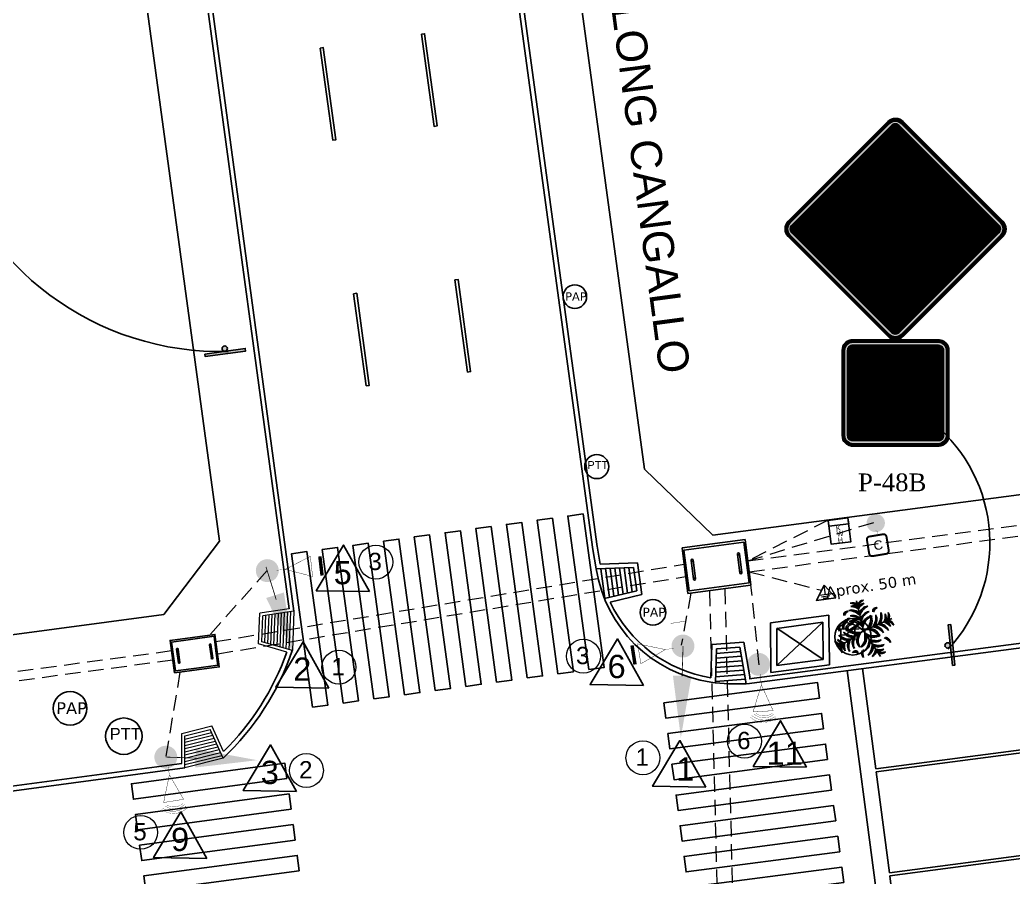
# Model space of a CAD drawing. Header units: millimetres. Extents: x -505 to 8538, y 111 to 6031.
# Drawn here: x 8481.02 to 8513.08, y 5641.26 to 5668.92 of the extents above; entities that cross this region are included whole.
import ezdxf
from ezdxf.enums import TextEntityAlignment as Align

# ---------------------------------------------------------------- set-up
doc = ezdxf.new("R2010")
doc.units = ezdxf.units.MM
doc.linetypes.add('DASHED', pattern=[0.75, 0.5, -0.25])
for name, color, linetype, lineweight in [('024 - Grupo Semaforico', 6, 'Continuous', 0), ('CANALIZACIÒN 1 VÌA', 6, 'Continuous', 9), ('ESTRUCTURAS', 8, 'Continuous', 9), ('Pozo a Tierra', 10, 'Continuous', 15), ('SEMÁFORO EN GENERAL', 5, 'Continuous', 5), ('SEÑALIZACION HORIZONTAL PROPUESTA', 4, 'Continuous', 5), ('TEXTO', 1, 'Continuous', 9)]:
    doc.layers.add(name, color=color, linetype=linetype, lineweight=lineweight)
for name, color, linetype in [('AREA VERDE', 3, 'Continuous'), ('Cajas de Paso', 252, 'Continuous'), ('CAJAS DE PASO CE-2', 5, 'Continuous'), ('Codigo', 7, 'Continuous'), ('ESTRUCTURA_LA VICTORIA', 8, 'Continuous'), ('Kiosko', 64, 'Continuous'), ('Mdp-n_Semaforico', 6, 'Continuous'), ('PERIMETRO', 2, 'Continuous'), ('POSTES', 7, 'Continuous'), ('SEMAFORIZACION PROPUESTA', 5, 'Continuous'), ('SEÑALIZACION VERTICAL', 7, 'Continuous'), ('SIMBOLO', 7, 'Continuous'), ('SUMINISTRO DE ENERGIA', 5, 'Continuous'), ('Suministro_Energía', 5, 'Continuous'), ('TEXTOS', 1, 'Continuous'), ('ÁREA VERDE', 3, 'Continuous')]:
    doc.layers.add(name, color=color, linetype=linetype)
doc.styles.add('ARIAL', font='arial.ttf')
doc.styles.add('MtXpl_Verdana', font='verdana.ttf')
doc.styles.add('ROMANT', font='GOTHIC.TTF', dxfattribs={"height": 0.7})
doc.styles.get("Standard").update_dxf_attribs({"font": 'arial.ttf'})
doc.styles.add('VIAS', font='arial.ttf')
pattern_1 = [(45, (8586.1981204, 5545.5314318), (-0.000773398042, 0.000773398042), [])]

# ---------------------------------------------------------------- blocks, each defined once
blk = doc.blocks.new('PAP')
at = {"layer": 'POSTES', "color": 5}
blk.add_circle((0, 0), 0.25, dxfattribs=at)
at = {"layer": 'POSTES', "color": 5, "insert": (-0.205, 0.091), "char_height": 0.175, "width": 0.73291, "attachment_point": 1}
blk.add_mtext('{\\fVerdana|b0|i0|c0|p34;PAP}', dxfattribs=at)
blk = doc.blocks.new('PTT')
at = {"layer": 'POSTES', "color": 3}
blk.add_circle((0, 0), 0.588, dxfattribs=at)
at = {"layer": 'TEXTOS', "color": 82, "true_color": 0x3bda07, "insert": (-0.457, 0.268), "char_height": 0.38188, "attachment_point": 1, "style": 'ROMANT'}
blk.add_mtext_dynamic_manual_height_columns('{\\fArial|b0|i0|c0|p34;\\C82;\\c514619;PTT}', width=1.00677, gutter_width=3.5, heights=[0], dxfattribs=at)
blk = doc.blocks.new('CE-2')
at = {"layer": 'CAJAS DE PASO CE-2', "color": 6}
for p, q in [((-0.345, 0.135), (-0.345, -0.135)), ((-0.316, -0.135), (-0.316, 0.135)), ((0.316, 0.135), (0.316, -0.135)), ((0.345, -0.135), (0.345, 0.135))]:
    blk.add_line(p, q, dxfattribs=at)
blk.add_lwpolyline([(0.45, 0.325), (-0.45, 0.325), (-0.45, -0.325), (0.45, -0.325)], close=True, dxfattribs=at)
for points in [[(-0.427, 0), (-0.427, 0.29), (0, 0.29)], [(0.427, 0), (0.427, 0.29), (0, 0.29)], [(0.427, 0), (0.427, -0.29), (0, -0.29), (0, -0.29)], [(-0.427, 0), (-0.427, -0.29), (0, -0.29)]]:
    blk.add_lwpolyline(points, dxfattribs=at)
for centre in [(-0.33, 0.135), (0.33, 0.135), (-0.33, -0.135), (0.33, -0.135)]:
    blk.add_circle(centre, 0.0142, dxfattribs=at)
blk = doc.blocks.new('CONTROLADOR ADOSADO')
at = {"layer": 'SEMAFORIZACION PROPUESTA', "color": 5, "const_width": 0.00844}
blk.add_lwpolyline([(0.033, -0.208), (0.086, -0.08), (0, 0)], dxfattribs=at)
at = {"layer": 'SEMAFORIZACION PROPUESTA', "const_width": 0.08}
blk.add_lwpolyline([(-0.285, -1.011), (0.275, -1.011, 0.414214), (0.395, -0.891), (0.395, -0.331, 0.414214), (0.276, -0.211), (-0.284, -0.211, 0.414214), (-0.405, -0.33), (-0.405, -0.89, 0.414214)], format="xyb", close=True, dxfattribs=at)
at = {"layer": 'SEMAFORIZACION PROPUESTA', "style": 'ARIAL'}
blk.add_text('C', height=0.375, dxfattribs=at).set_placement((-0.179, -0.796))
blk = doc.blocks.new('SUMINISTRO DE LUZ')
at = {"layer": 'Suministro_Energía'}
for points in [[(-0.322, 0.538), (0.321, 0.538), (0.321, -0.236), (-0.322, -0.236)], [(-0.322, 0.538), (0.321, 0.538), (0.321, 0.351), (-0.322, 0.351)]]:
    blk.add_lwpolyline(points, close=True, dxfattribs=at)
for s, p in [('K', (-0.106, 0.167)), ('W', (-0.102, -0.014)), ('H', (-0.092, -0.225))]:
    blk.add_text(s, height=0.164, rotation=0.2932, dxfattribs=at).set_placement(p)
blk = doc.blocks.new('ARBOL-1')
at = {"layer": 'AREA VERDE', "color": 84}
for p in [(-0.308, 1.314), (1.241, 0.532), (-1.13, -0.739), (0.739, -1.13)]:
    blk.add_line(p, (0, 0), dxfattribs=at)
for centre, radius, start, end in [((0.015, 1.034), 0.312, 93.5848, 156.9191), ((0.345, 0.737), 0.701, 119.8297, 149.1328), ((-0.513, 0.477), 0.432, 38.458, 108.6028), ((-0.673, 0.163), 0.723, 44.5803, 88.2456), ((-0.474, 0.919), 0.312, 49.499, 112.8334), ((-0.636, 0.506), 0.701, 57.2854, 86.5884), ((-0.44, 0.777), 0.312, 49.499, 112.8334), ((-0.603, 0.364), 0.701, 57.2854, 86.5884), ((0.049, 0.892), 0.312, 93.5848, 156.9191), ((0.378, 0.594), 0.701, 119.8297, 149.1328), ((0.247, 0.655), 0.432, 97.8154, 167.9602), ((0.53, 0.445), 0.723, 118.1725, 161.8379), ((0.56, 0.857), 0.155, 72.9511, 191.9566), ((0.756, 0.712), 0.338, 117.8271, 161.4197), ((-0.715, 0.697), 0.155, 72.9511, 191.9566), ((-0.519, 0.552), 0.338, 117.8271, 161.4197), ((-0.635, 0.381), 0.155, 72.9511, 191.9566), ((-0.439, 0.236), 0.338, 117.8271, 161.4197), ((-0.435, 0.028), 0.421, 16.635, 116.8437), ((-0.457, 0.238), 0.432, 38.458, 108.6028), ((-0.617, -0.076), 0.723, 44.5803, 88.2456), ((-0.319, 0.293), 0.235, 78.1956, 177.6125), ((0.075, -0.057), 0.675, 120.7849, 149.1032), ((0.303, 0.416), 0.432, 97.8154, 167.9602), ((0.586, 0.206), 0.723, 118.1725, 161.8379), ((0.377, 0.218), 0.421, 89.5745, 189.7831), ((0.598, 0.041), 0.636, 110.0213, 171.5426), ((-0.322, 0.505), 0.636, 314.8755, 16.3969), ((-0.048, 0.433), 0.421, 296.635, 36.8437), ((-0.182, 0.594), 0.723, 324.5803, 8.2456), ((0.155, 0.491), 0.432, 318.458, 28.6028), ((0.043, 0.691), 0.723, 324.5803, 8.2456), ((0.38, 0.588), 0.432, 318.458, 28.6028), ((0.254, 0.657), 0.701, 337.2854, 6.5884), ((0.689, 0.569), 0.312, 329.499, 32.8334), ((0.391, 0.716), 0.701, 337.2854, 6.5884), ((0.788, -0.21), 0.701, 39.8297, 69.1328), ((0.826, 0.627), 0.312, 329.499, 32.8334), ((1.023, 0.166), 0.312, 13.5848, 76.9191), ((-0.972, 0.112), 0.154, 100.2668, 236.0623), ((-0.858, 0.065), 0.216, 118.3936, 201.863), ((-0.963, -1.095), 1.458, 48.6863, 89.8676), ((-0.77, 0.199), 0.154, 100.2668, 236.0623), ((-0.656, 0.151), 0.216, 118.3936, 201.863), ((-0.567, 0.092), 0.207, 72.0835, 212.1853), ((-0.405, -0.034), 0.337, 106.9627, 177.3061), ((-0.334, 0.28), 0.421, 199.5745, 299.7831), ((-0.243, 0.548), 0.636, 220.0213, 281.5426), ((-0.554, -0.229), 0.636, 34.8755, 96.3969), ((-0.267, -0.147), 0.35, 94.6568, 172.5763), ((0.276, -0.814), 1.14, 118.6098, 141.3481), ((-0.149, 0.219), 0.152, 47.4348, 188.337), ((-0.069, 0.122), 0.211, 83.6489, 161.8785), ((0.144, -0.582), 0.636, 30.0213, 91.5426), ((0.28, -0.333), 0.421, 9.5745, 109.7831), ((0.304, -0.542), 0.723, 38.1725, 81.8379), ((0.462, -0.226), 0.432, 17.8154, 87.9602), ((0.53, -0.445), 0.723, 38.1725, 81.8379), ((0.688, -0.13), 0.432, 17.8154, 87.9602), ((0.651, -0.269), 0.701, 39.8297, 69.1328), ((0.887, 0.107), 0.312, 13.5848, 76.9191), ((-0.855, -0.259), 0.312, 203.5848, 266.9191), ((-0.688, 0.152), 0.701, 229.8297, 259.1328), ((-0.7, 0.008), 0.432, 207.8154, 277.9602), ((-0.599, 0.346), 0.723, 228.1725, 271.8379), ((-0.394, 0.48), 0.723, 228.1725, 271.8379), ((-0.495, 0.143), 0.432, 207.8154, 277.9602), ((-0.273, -0.645), 0.432, 148.458, 218.6028), ((0.077, -0.688), 0.723, 154.5803, 198.2456), ((-0.067, -0.51), 0.432, 148.458, 218.6028), ((0.283, -0.553), 0.723, 154.5803, 198.2456), ((0.123, -0.418), 0.421, 126.635, 226.8437), ((0.405, -0.442), 0.636, 144.8755, 206.3969), ((-0.548, -0.243), 0.636, 310.0213, 11.5426), ((-0.28, -0.334), 0.421, 289.5745, 29.7831), ((-0.48, -0.394), 0.723, 318.1725, 1.8379), ((-0.143, -0.495), 0.432, 297.8154, 7.9602), ((0.442, 0.405), 0.636, 234.8755, 296.3969), ((0.418, 0.123), 0.421, 216.635, 316.8437), ((0.553, 0.283), 0.723, 244.5803, 288.2456), ((0.51, -0.067), 0.432, 238.458, 308.6028), ((0.654, -0.967), 0.701, 39.8297, 69.1328), ((0.89, -0.591), 0.312, 13.5848, 76.9191), ((-0.811, 0.071), 0.701, 229.8297, 259.1328), ((-0.978, -0.34), 0.312, 203.5848, 266.9191), ((-0.703, -0.76), 0.312, 159.499, 222.8334), ((-0.259, -0.772), 0.701, 167.2854, 196.5884), ((-0.58, -0.68), 0.312, 159.499, 222.8334), ((-0.136, -0.691), 0.701, 167.2854, 196.5884), ((0.233, -0.974), 0.312, 159.499, 222.8334), ((0.676, -0.985), 0.701, 167.2854, 196.5884), ((-0.346, -0.599), 0.723, 318.1725, 1.8379), ((-0.008, -0.7), 0.432, 297.8154, 7.9602), ((0.688, 0.077), 0.723, 244.5803, 288.2456), ((-0.152, -0.688), 0.701, 319.8297, 349.1328), ((0.259, -0.855), 0.312, 293.5848, 356.9191), ((0.645, -0.273), 0.432, 238.458, 308.6028), ((0.691, -0.136), 0.701, 257.2854, 286.5884), ((0.68, -0.58), 0.312, 249.499, 312.8334), ((-0.35, -1.043), 0.155, 34.4616, 153.4671), ((-0.381, -1.285), 0.338, 64.9984, 108.5911), ((0.77, -0.256), 0.701, 257.2854, 286.5884), ((0.759, -0.7), 0.312, 249.499, 312.8334)]:
    blk.add_arc(centre, radius, start, end, dxfattribs=at)
blk = doc.blocks.new('SEÑAL HORIZONTAL')
at = {"layer": 'SEÑALIZACION VERTICAL'}
h = blk.add_hatch(color=1, dxfattribs=at)
h.paths.add_polyline_path([(0.034, -0.261), (0.068, -0.261), (0.068, 0.261), (0.034, 0.261)])
h.paths.add_polyline_path([(0.034, 0, 1), (-0.034, 0, 1)])
at = {"layer": 'SEÑALIZACION VERTICAL', "color": 1}
blk.add_lwpolyline([(0.034, -0.261), (0.068, -0.261), (0.068, 0.261), (0.034, 0.261)], close=True, dxfattribs=at)
blk.add_circle((0, 0), 0.0345, dxfattribs=at)

msp = doc.modelspace()

# ---------------------------------------------------------------- hatches: boundary and pattern name
at = {"lineweight": 0, "true_color": 0xbde727}
h = msp.add_hatch(dxfattribs=at)
h.set_pattern_fill('ANSI31', color=60, scale=0.00875)
h.set_pattern_definition(pattern_1)
h.paths.add_polyline_path([(8509.403, 5665.514, 0.414214), (8509.155, 5665.514), (8505.938, 5662.297, 0.414214), (8505.938, 5662.049), (8509.155, 5658.832, 0.414214), (8509.403, 5658.832), (8512.62, 5662.049, 0.414214), (8512.62, 5662.297)], flags=0)
h.paths.add_polyline_path([(8510.304, 5662.757, -1.037723), (8510.078, 5662.673), (8509.926, 5663.13), (8509.468, 5663.323), (8509.849, 5662.444, -0.402673), (8509.849, 5662.139), (8510.154, 5660.615, -0.814222), (8509.849, 5660.463), (8509.392, 5661.911), (8508.935, 5661.377), (8508.706, 5660.539, -0.966798), (8508.401, 5660.539), (8508.63, 5661.493), (8509.087, 5662.368), (8508.859, 5662.978), (8508.63, 5662.673), (8508.02, 5662.52, -1), (8507.944, 5662.749), (8508.478, 5662.902), (8508.782, 5663.511), (8509.24, 5663.664), (8510.078, 5663.359)], flags=0)
h.paths.add_polyline_path([(8511.042, 5661.21), (8511.042, 5661.035), (8510.204, 5661.035), (8510.169, 5661.21)], flags=0)
h.paths.add_polyline_path([(8509.476, 5661.21), (8509.531, 5661.035), (8508.978, 5661.035), (8509.025, 5661.21)], flags=0)
h.paths.add_polyline_path([(8510.313, 5660.247), (8510.313, 5660.072), (8508.262, 5660.072), (8508.262, 5660.247)], flags=0)
h.paths.add_polyline_path([(8508.554, 5663.969, -1), (8509.164, 5663.969, -1)], flags=0)
h.paths.add_polyline_path([(8508.427, 5661.21), (8508.385, 5661.035), (8507.533, 5661.035), (8507.533, 5661.21)], flags=0)
h.paths.add_polyline_path([(8509.04, 5665.637), (8505.822, 5662.42, 0.414214), (8505.822, 5661.925), (8509.04, 5658.708, 0.414214), (8509.535, 5658.708), (8512.752, 5661.925, 0.414214), (8512.752, 5662.42), (8509.535, 5665.637, 0.414214)])
h.paths.add_polyline_path([(8509.093, 5665.576), (8505.876, 5662.358, 0.414214), (8505.876, 5661.987), (8509.093, 5658.77, 0.414214), (8509.465, 5658.77), (8512.682, 5661.987, 0.414214), (8512.682, 5662.358), (8509.465, 5665.576, 0.414214)], flags=16)
at = {"lineweight": 0}
h = msp.add_hatch(dxfattribs=at)
h.set_pattern_fill('ANSI31', scale=0.00875)
h.set_pattern_definition(pattern_1)
h.paths.add_polyline_path([(8509.093, 5665.576), (8505.876, 5662.358, 0.414214), (8505.876, 5661.987), (8509.093, 5658.77, 0.414214), (8509.465, 5658.77), (8512.682, 5661.987, 0.414214), (8512.682, 5662.358), (8509.465, 5665.576, 0.414214)])
h.paths.add_polyline_path([(8509.403, 5665.514, 0.414214), (8509.155, 5665.514), (8505.938, 5662.297, 0.414214), (8505.938, 5662.049), (8509.155, 5658.832, 0.414214), (8509.403, 5658.832), (8512.62, 5662.049, 0.414214), (8512.62, 5662.297)], flags=16)
h.paths.add_polyline_path([(8511.042, 5661.21), (8511.042, 5661.035), (8510.204, 5661.035), (8510.169, 5661.21)], flags=0)
h.paths.add_polyline_path([(8510.078, 5662.673, 1.037723), (8510.304, 5662.757), (8510.078, 5663.359), (8509.24, 5663.664), (8508.782, 5663.511), (8508.478, 5662.902), (8507.944, 5662.749, 1), (8508.02, 5662.52), (8508.63, 5662.673), (8508.859, 5662.978), (8509.087, 5662.368), (8508.63, 5661.493), (8508.401, 5660.539, 0.966798), (8508.706, 5660.539), (8508.935, 5661.377), (8509.392, 5661.911), (8509.849, 5660.463, 0.814222), (8510.154, 5660.615), (8509.849, 5662.139, 0.402673), (8509.849, 5662.444), (8509.468, 5663.323), (8509.926, 5663.13)], flags=0)
h.paths.add_polyline_path([(8510.313, 5660.247), (8510.313, 5660.072), (8508.262, 5660.072), (8508.262, 5660.247)], flags=0)
h.paths.add_polyline_path([(8509.476, 5661.21), (8509.531, 5661.035), (8508.978, 5661.035), (8509.025, 5661.21)], flags=0)
h.paths.add_polyline_path([(8508.554, 5663.969, -1), (8509.164, 5663.969, -1)], flags=0)
h.paths.add_polyline_path([(8508.427, 5661.21), (8508.385, 5661.035), (8507.533, 5661.035), (8507.533, 5661.21)], flags=0)
h.paths.add_polyline_path([(8510.661, 5658.518), (8507.913, 5658.518, 0.414214), (8507.651, 5658.255), (8507.651, 5655.507, 0.414214), (8507.913, 5655.244), (8510.661, 5655.244, 0.414214), (8510.924, 5655.507), (8510.924, 5658.255, 0.414214)])
h.paths.add_polyline_path([(8510.661, 5658.43), (8507.913, 5658.43, 0.414214), (8507.738, 5658.255), (8507.738, 5655.507, 0.414214), (8507.913, 5655.332), (8510.661, 5655.332, 0.414214), (8510.836, 5655.507), (8510.836, 5658.255, 0.414214)], flags=16)
h.paths.add_polyline_path([(8510.463, 5657.479), (8509.418, 5656.434), (8509.809, 5656.217, -0.708696), (8509.771, 5655.989), (8508.111, 5655.705), (8508.395, 5657.364, -0.708696), (8508.623, 5657.403), (8508.84, 5657.012), (8509.885, 5658.057)], flags=0)
at = {"lineweight": 0, "true_color": 0xbde727}
h = msp.add_hatch(dxfattribs=at)
h.set_pattern_fill('ANSI31', color=60, scale=0.00875)
h.set_pattern_definition(pattern_1)
h.paths.add_polyline_path([(8512.62, 5662.049, 0.414214), (8512.62, 5662.297), (8509.403, 5665.514, 0.414214), (8509.155, 5665.514), (8505.938, 5662.297, 0.414214), (8505.938, 5662.049), (8509.155, 5658.832, 0.414214), (8509.403, 5658.832)])
h.paths.add_polyline_path([(8510.154, 5660.615, -0.814222), (8509.849, 5660.463), (8509.392, 5661.911), (8508.935, 5661.377), (8508.706, 5660.539, -0.966798), (8508.401, 5660.539), (8508.63, 5661.493), (8509.087, 5662.368), (8508.859, 5662.978), (8508.63, 5662.673), (8508.02, 5662.52, -1), (8507.944, 5662.749), (8508.478, 5662.902), (8508.782, 5663.511), (8509.24, 5663.664), (8510.078, 5663.359), (8510.304, 5662.757, -1.037723), (8510.078, 5662.673), (8509.926, 5663.13), (8509.468, 5663.323), (8509.849, 5662.444, -0.402673), (8509.849, 5662.139)], flags=16)
h.paths.add_polyline_path([(8511.042, 5661.21), (8511.042, 5661.035), (8510.204, 5661.035), (8510.169, 5661.21)], flags=16)
h.paths.add_polyline_path([(8509.476, 5661.21), (8509.531, 5661.035), (8508.978, 5661.035), (8509.025, 5661.21)], flags=16)
h.paths.add_polyline_path([(8510.313, 5660.247), (8510.313, 5660.072), (8508.262, 5660.072), (8508.262, 5660.247)], flags=16)
h.paths.add_polyline_path([(8508.554, 5663.969, -1), (8509.164, 5663.969, -1)], flags=16)
h.paths.add_polyline_path([(8508.427, 5661.21), (8508.385, 5661.035), (8507.533, 5661.035), (8507.533, 5661.21)], flags=16)
at = {"lineweight": 0}
h = msp.add_hatch(dxfattribs=at)
h.set_pattern_fill('ANSI31', scale=0.00875)
h.set_pattern_definition(pattern_1)
h.paths.add_polyline_path([(8510.463, 5657.479), (8509.885, 5658.057), (8508.84, 5657.012), (8508.623, 5657.403, 0.708696), (8508.395, 5657.364), (8508.111, 5655.705), (8509.771, 5655.989, 0.708696), (8509.809, 5656.217), (8509.418, 5656.434)])
h.paths.add_polyline_path([(8509.468, 5663.323), (8509.926, 5663.13), (8510.078, 5662.673, 1.037723), (8510.304, 5662.757), (8510.078, 5663.359), (8509.24, 5663.664), (8508.782, 5663.511), (8508.478, 5662.902), (8507.944, 5662.749, 1), (8508.02, 5662.52), (8508.63, 5662.673), (8508.859, 5662.978), (8509.087, 5662.368), (8508.63, 5661.493), (8508.401, 5660.539, 0.966798), (8508.706, 5660.539), (8508.935, 5661.377), (8509.392, 5661.911), (8509.849, 5660.463, 0.814222), (8510.154, 5660.615), (8509.849, 5662.139, 0.402673), (8509.849, 5662.444)])
h.paths.add_polyline_path([(8509.164, 5663.969, 1), (8508.554, 5663.969, 1)])
h.paths.add_polyline_path([(8508.427, 5661.21), (8507.533, 5661.21), (8507.533, 5661.035), (8508.385, 5661.035)])
h.paths.add_polyline_path([(8509.476, 5661.21), (8509.025, 5661.21), (8508.978, 5661.035), (8509.531, 5661.035)], flags=17)
h.paths.add_polyline_path([(8511.042, 5661.21), (8510.169, 5661.21), (8510.204, 5661.035), (8511.042, 5661.035)])
h.paths.add_polyline_path([(8510.313, 5660.247), (8508.262, 5660.247), (8508.262, 5660.072), (8510.313, 5660.072)])
at = {"lineweight": 0, "true_color": 0xbde727}
h = msp.add_hatch(dxfattribs=at)
h.set_pattern_fill('ANSI31', color=60, scale=0.00875)
h.set_pattern_definition(pattern_1)
h.paths.add_polyline_path([(8507.913, 5658.43, 0.414214), (8507.738, 5658.255), (8507.738, 5655.507, 0.414214), (8507.913, 5655.332), (8510.661, 5655.332, 0.414214), (8510.836, 5655.507), (8510.836, 5658.255, 0.414214), (8510.661, 5658.43)], flags=0)
h.paths.add_polyline_path([(8508.623, 5657.403), (8508.84, 5657.012), (8509.885, 5658.057), (8510.463, 5657.479), (8509.418, 5656.434), (8509.809, 5656.217, -0.708696), (8509.771, 5655.989), (8508.111, 5655.705), (8508.395, 5657.364, -0.708696)], flags=0)
h.paths.add_polyline_path([(8510.661, 5658.605), (8507.913, 5658.605, 0.414214), (8507.563, 5658.255), (8507.563, 5655.507, 0.414214), (8507.913, 5655.157), (8510.661, 5655.157, 0.414214), (8511.011, 5655.507), (8511.011, 5658.255, 0.414214)])
h.paths.add_polyline_path([(8510.661, 5658.518), (8507.913, 5658.518, 0.414214), (8507.651, 5658.255), (8507.651, 5655.507, 0.414214), (8507.913, 5655.244), (8510.661, 5655.244, 0.414214), (8510.924, 5655.507), (8510.924, 5658.255, 0.414214)], flags=16)
h = msp.add_hatch(dxfattribs=at)
h.set_pattern_fill('ANSI31', color=60, scale=0.00875)
h.set_pattern_definition(pattern_1)
h.paths.add_polyline_path([(8507.913, 5658.43, 0.414214), (8507.738, 5658.255), (8507.738, 5655.507, 0.414214), (8507.913, 5655.332), (8510.661, 5655.332, 0.414214), (8510.836, 5655.507), (8510.836, 5658.255, 0.414214), (8510.661, 5658.43)])
h.paths.add_polyline_path([(8509.885, 5658.057), (8510.463, 5657.479), (8509.418, 5656.434), (8509.809, 5656.217, -0.708696), (8509.771, 5655.989), (8508.111, 5655.705), (8508.395, 5657.364, -0.708696), (8508.623, 5657.403), (8508.84, 5657.012)], flags=16)
at = {"layer": 'SEMAFORIZACION PROPUESTA', "true_color": 0x0000ff}
h = msp.add_hatch(color=5, dxfattribs=at)
edge = h.paths.add_edge_path()
edge.add_arc((8508.647, 5652.684), 0.296, 401.7046, 761.7046)
at = {"layer": 'SEMAFORIZACION PROPUESTA'}
h = msp.add_hatch(color=40, dxfattribs=at)
edge = h.paths.add_edge_path()
edge.add_arc((8489.005, 5651.147), 0.37, 788.7277, 1148.7277)
h = msp.add_hatch(color=256, dxfattribs=at)
edge = h.paths.add_edge_path()
edge.add_arc((8489.006, 5651.148), 0.37, 788.7905, 1148.7905)
at = {"layer": 'SEMAFORIZACION PROPUESTA', "lineweight": -2}
for points in [[(8489.853, 5648.446), (8488.971, 5650.265), (8489.257, 5650.355), (8489.543, 5650.444)], [(8502.356, 5645.757), (8502.699, 5647.75), (8502.4, 5647.756), (8502.1, 5647.763)], [(8488.687, 5645.031), (8486.697, 5645.394), (8486.688, 5645.094), (8486.678, 5644.794)], [(8488.687, 5645.031), (8486.697, 5645.394), (8486.688, 5645.094), (8486.678, 5644.794)]]:
    msp.add_hatch(color=5, dxfattribs=at).paths.add_polyline_path(points)
at = {"layer": 'SEMAFORIZACION PROPUESTA'}
h = msp.add_hatch(color=40, dxfattribs=at)
edge = h.paths.add_edge_path()
edge.add_arc((8502.424, 5648.714), 0.37, -1312.7036, -952.7036, ccw=False)
h = msp.add_hatch(color=256, dxfattribs=at)
edge = h.paths.add_edge_path()
edge.add_arc((8502.424, 5648.715), 0.37, -953.2483, -593.2483, ccw=False)
h = msp.add_hatch(color=256, dxfattribs=at)
edge = h.paths.add_edge_path()
edge.add_arc((8504.865, 5648.124), 0.37, -953.2483, -593.2483, ccw=False)
h = msp.add_hatch(color=40, dxfattribs=at)
edge = h.paths.add_edge_path()
edge.add_arc((8504.881, 5648.104), 0.292, 686.5421, 1046.5421)
h = msp.add_hatch(color=40, dxfattribs=at)
edge = h.paths.add_edge_path()
edge.add_arc((8485.73, 5645.128), 0.37, -863.2483, -503.2483, ccw=False)
h = msp.add_hatch(color=256, dxfattribs=at)
edge = h.paths.add_edge_path()
edge.add_arc((8485.73, 5645.128), 0.37, -863.2483, -503.2483, ccw=False)

# ---------------------------------------------------------------- linework, layer by layer
at = {"color": 7, "lineweight": 0}
for p, q in [((8507.533, 5661.21), (8508.427, 5661.21)), ((8507.533, 5661.035), (8507.533, 5661.21)), ((8508.427, 5661.21), (8508.385, 5661.035)), ((8509.025, 5661.21), (8508.978, 5661.035)), ((8509.025, 5661.21), (8509.476, 5661.21)), ((8509.476, 5661.21), (8509.531, 5661.035)), ((8510.169, 5661.21), (8511.042, 5661.21)), ((8510.169, 5661.21), (8510.204, 5661.035)), ((8511.042, 5661.21), (8511.042, 5661.035)), ((8508.385, 5661.035), (8507.533, 5661.035)), ((8509.531, 5661.035), (8508.978, 5661.035)), ((8511.042, 5661.035), (8510.204, 5661.035)), ((8510.313, 5660.247), (8508.262, 5660.247)), ((8508.262, 5660.247), (8508.262, 5660.072)), ((8510.313, 5660.247), (8510.313, 5660.072)), ((8510.313, 5660.072), (8508.262, 5660.072))]:
    msp.add_line(p, q, dxfattribs=at)
msp.add_lwpolyline([(8509.04, 5665.637), (8505.822, 5662.42, 0.414214), (8505.822, 5661.925), (8509.04, 5658.708, 0.414214), (8509.535, 5658.708), (8512.752, 5661.925, 0.414214), (8512.752, 5662.42), (8509.535, 5665.637, 0.414214)], format="xyb", close=True)
at = {"color": 52, "lineweight": 0}
for points in [[(8511.011, 5658.255), (8511.011, 5655.507, -0.414214), (8510.661, 5655.157), (8507.913, 5655.157, -0.414214), (8507.563, 5655.507), (8507.563, 5658.255, -0.414214), (8507.913, 5658.605), (8510.661, 5658.605, -0.414214)], [(8510.924, 5658.255), (8510.924, 5655.507, -0.414214), (8510.661, 5655.244), (8507.913, 5655.244, -0.414214), (8507.651, 5655.507), (8507.651, 5658.255, -0.414214), (8507.913, 5658.518), (8510.661, 5658.518, -0.414214)], [(8510.836, 5658.255), (8510.836, 5655.507, -0.414214), (8510.661, 5655.332), (8507.913, 5655.332, -0.414214), (8507.738, 5655.507), (8507.738, 5658.255, -0.414214), (8507.913, 5658.43), (8510.661, 5658.43, -0.414214)]]:
    msp.add_lwpolyline(points, format="xyb", close=True, dxfattribs=at)
at = {"color": 40}
msp.add_lwpolyline([(8506.978, 5650.683), (8506.732, 5650.185), (8507.356, 5650.27), (8506.978, 5650.683)], dxfattribs=at)
at = {"layer": '024 - Grupo Semaforico', "color": 5, "ltscale": 3}
for centre in [(8492.509, 5651.424), (8499.21, 5648.388), (8504.41, 5645.644), (8484.919, 5642.702)]:
    msp.add_circle(centre, 0.547, dxfattribs=at)
at = {"layer": '024 - Grupo Semaforico', "color": 1, "ltscale": 3}
for centre in [(8491.316, 5648.031), (8501.132, 5645.108), (8490.268, 5644.701)]:
    msp.add_circle(centre, 0.547, dxfattribs=at)
at = {"layer": 'Cajas de Paso', "color": 40}
for p, q in [((8499.514, 5651.831), (8495.262, 5683.045)), ((8499.653, 5651.921), (8495.41, 5683.065)), ((8489.714, 5649.916), (8485.399, 5681.701)), ((8489.866, 5649.837), (8485.547, 5681.721)), ((8499.622, 5651.204), (8499.514, 5651.831)), ((8504.564, 5647.656), (8532.471, 5651.324)), ((8504.485, 5647.496), (8532.491, 5651.175)), ((8449.109, 5639.945), (8486.246, 5644.925)), ((8449.129, 5639.797), (8486.346, 5644.787))]:
    msp.add_line(p, q, dxfattribs=at)
at = {"layer": 'Cajas de Paso', "color": 4}
for p, q in [((8499.622, 5651.204), (8500.827, 5651.247)), ((8499.756, 5651.359), (8500.957, 5651.402)), ((8500.343, 5650.354), (8500.225, 5651.226)), ((8500.49, 5650.389), (8500.375, 5651.231)), ((8500.636, 5650.424), (8500.526, 5651.236)), ((8500.783, 5650.459), (8500.676, 5651.242)), ((8500.93, 5650.494), (8500.827, 5651.247)), ((8501.097, 5650.38), (8500.957, 5651.402)), ((8499.903, 5650.248), (8499.773, 5651.209)), ((8500.05, 5650.283), (8499.923, 5651.215)), ((8500.197, 5650.319), (8500.074, 5651.22)), ((8500.93, 5650.494), (8499.888, 5650.245)), ((8501.097, 5650.38), (8500.071, 5650.134)), ((8503.329, 5647.688), (8503.355, 5648.764)), ((8504.384, 5648.841), (8503.355, 5648.764)), ((8504.26, 5648.682), (8503.502, 5648.624)), ((8504.26, 5648.682), (8504.469, 5647.494)), ((8504.384, 5648.841), (8504.593, 5647.66)), ((8503.475, 5647.532), (8503.502, 5648.624)), ((8504.312, 5648.385), (8503.495, 5648.323)), ((8504.286, 5648.533), (8503.498, 5648.474)), ((8504.365, 5648.088), (8503.487, 5648.022)), ((8504.338, 5648.236), (8503.491, 5648.172)), ((8504.417, 5647.791), (8503.48, 5647.72)), ((8504.391, 5647.939), (8503.483, 5647.871)), ((8504.443, 5647.642), (8503.476, 5647.57))]:
    msp.add_line(p, q, dxfattribs=at)
at = {"layer": 'Cajas de Paso', "color": 40}
msp.add_lwpolyline([(8499.756, 5651.359), (8499.642, 5651.996)], dxfattribs=at)
for centre, radius, start, end in [((8503.951, 5651.887), 4.382, 188.9602, 261.7976), ((8504.043, 5652.029), 4.401, 205.5023, 260.6565), ((8481.618, 5651.384), 8.667, 313.4664, 341.0211), ((8481.618, 5651.384), 8.667, 313.4664, 341.0211), ((8481.618, 5651.384), 8.517, 314.528, 340.3007), ((8481.618, 5651.384), 8.517, 314.528, 340.3007)]:
    msp.add_arc(centre, radius, start, end, dxfattribs=at)
at = {"layer": 'Cajas de Paso', "color": 4}
msp.add_arc((8504.263, 5655.151), 7.66, 262.9706, 271.5455, dxfattribs=at)
at = {"layer": 'CAJAS DE PASO CE-2', "color": 3}
for p, q in [((8504.427, 5652.149), (8502.393, 5651.882)), ((8502.393, 5651.882), (8502.586, 5650.413)), ((8502.454, 5651.809), (8504.386, 5652.063)), ((8504.472, 5651.408), (8504.386, 5652.063)), ((8504.62, 5650.68), (8504.427, 5652.149)), ((8502.54, 5651.154), (8502.454, 5651.809)), ((8504.181, 5651.681), (8504.261, 5651.069)), ((8504.325, 5651.078), (8504.245, 5651.69)), ((8502.687, 5651.485), (8502.768, 5650.873)), ((8502.832, 5650.881), (8502.751, 5651.493)), ((8504.472, 5651.408), (8504.559, 5650.753)), ((8502.54, 5651.154), (8502.626, 5650.499)), ((8502.586, 5650.413), (8504.62, 5650.68)), ((8504.559, 5650.753), (8502.626, 5650.499))]:
    msp.add_line(p, q, dxfattribs=at)
for centre in [(8504.213, 5651.685), (8502.719, 5651.489), (8502.8, 5650.877), (8504.293, 5651.073)]:
    msp.add_circle(centre, 0.0324, dxfattribs=at)
at = {"layer": 'CANALIZACIÒN 1 VÌA', "color": 1, "linetype": 'DASHED'}
for p, q in [((8504.517, 5651.461), (8527.311, 5654.477)), ((8504.563, 5651.11), (8527.359, 5654.125)), ((8504.517, 5651.461), (8508.619, 5652.714)), ((8487.339, 5648.858), (8502.462, 5651.355)), ((8489.004, 5651.147), (8487.143, 5649.066)), ((8487.404, 5648.463), (8502.514, 5650.958)), ((8504.564, 5651.11), (8506.903, 5650.512)), ((8504.88, 5648.11), (8504.62, 5650.68)), ((8503.279, 5650.504), (8503.692, 5634.102)), ((8503.776, 5650.569), (8504.188, 5634.167)), ((8485.913, 5648.555), (8448.625, 5643.556)), ((8485.953, 5648.258), (8448.665, 5643.258)), ((8486.184, 5647.873), (8485.73, 5645.129))]:
    msp.add_line(p, q, dxfattribs=at)
for points in [[(8507.109, 5652.773), (8504.517, 5651.461)], [(8502.679, 5650.422), (8502.365, 5648.739)]]:
    msp.add_lwpolyline(points, dxfattribs=at)
at = {"layer": 'ESTRUCTURA_LA VICTORIA', "color": 6}
for p, q in [((8501.179, 5654.425), (8497.244, 5683.314)), ((8487.464, 5652.1), (8483.468, 5681.438)), ((8503.387, 5652.295), (8531.852, 5656.036)), ((8503.387, 5652.295), (8531.852, 5656.036)), ((8501.179, 5654.425), (8503.387, 5652.295)), ((8501.179, 5654.425), (8503.387, 5652.295)), ((8485.663, 5649.736), (8487.464, 5652.1)), ((8485.663, 5649.736), (8487.464, 5652.1)), ((8448.465, 5644.748), (8485.663, 5649.736))]:
    msp.add_line(p, q, dxfattribs=at)
at = {"layer": 'ESTRUCTURAS', "color": 40}
for p, q in [((8488.723, 5648.781), (8488.765, 5649.78)), ((8488.723, 5648.781), (8488.765, 5649.78)), ((8489.714, 5649.916), (8488.765, 5649.78)), ((8489.714, 5649.916), (8488.765, 5649.78)), ((8488.826, 5648.855), (8488.861, 5649.693)), ((8488.826, 5648.855), (8488.861, 5649.693)), ((8489.866, 5649.837), (8488.861, 5649.693)), ((8489.866, 5649.837), (8488.861, 5649.693)), ((8489.637, 5648.513), (8488.723, 5648.781)), ((8489.637, 5648.513), (8488.723, 5648.781)), ((8489.815, 5648.565), (8488.826, 5648.855)), ((8489.815, 5648.565), (8488.826, 5648.855)), ((8486.245, 5645.895), (8487.216, 5646.136)), ((8486.245, 5645.895), (8487.216, 5646.136)), ((8487.591, 5645.312), (8487.216, 5646.136)), ((8487.591, 5645.312), (8487.216, 5646.136)), ((8486.246, 5644.925), (8486.245, 5645.895)), ((8486.246, 5644.925), (8486.245, 5645.895)), ((8486.345, 5645.817), (8487.159, 5646.019)), ((8486.345, 5645.817), (8487.159, 5646.019)), ((8486.346, 5644.787), (8486.345, 5645.817)), ((8486.346, 5644.787), (8486.345, 5645.817)), ((8487.581, 5645.094), (8487.159, 5646.019)), ((8487.581, 5645.094), (8487.159, 5646.019))]:
    msp.add_line(p, q, dxfattribs=at)
at = {"layer": 'ESTRUCTURAS'}
for p, q in [((8488.925, 5648.826), (8488.962, 5649.707)), ((8488.925, 5648.826), (8488.962, 5649.707)), ((8489.024, 5648.797), (8489.062, 5649.722)), ((8489.024, 5648.797), (8489.062, 5649.722)), ((8489.122, 5648.768), (8489.163, 5649.736)), ((8489.122, 5648.768), (8489.163, 5649.736)), ((8489.221, 5648.739), (8489.264, 5649.751)), ((8489.221, 5648.739), (8489.264, 5649.751)), ((8489.32, 5648.71), (8489.365, 5649.765)), ((8489.32, 5648.71), (8489.365, 5649.765)), ((8489.419, 5648.681), (8489.465, 5649.779)), ((8489.419, 5648.681), (8489.465, 5649.779)), ((8489.518, 5648.652), (8489.566, 5649.794)), ((8489.518, 5648.652), (8489.566, 5649.794)), ((8489.617, 5648.623), (8489.667, 5649.808)), ((8489.617, 5648.623), (8489.667, 5649.808)), ((8489.716, 5648.594), (8489.767, 5649.823)), ((8489.716, 5648.594), (8489.767, 5649.823)), ((8489.866, 5649.837), (8489.815, 5648.565)), ((8489.866, 5649.837), (8489.815, 5648.565)), ((8505.252, 5649.461), (8505.252, 5649.46)), ((8505.252, 5649.461), (8505.252, 5649.459)), ((8486.345, 5645.714), (8487.201, 5645.927)), ((8486.345, 5645.714), (8487.201, 5645.927)), ((8486.345, 5645.611), (8487.243, 5645.834)), ((8486.345, 5645.611), (8487.243, 5645.834)), ((8486.345, 5645.508), (8487.286, 5645.742)), ((8486.345, 5645.508), (8487.286, 5645.742)), ((8486.345, 5645.405), (8487.328, 5645.649)), ((8486.345, 5645.405), (8487.328, 5645.649)), ((8486.345, 5645.302), (8487.37, 5645.556)), ((8486.345, 5645.302), (8487.37, 5645.556)), ((8486.346, 5645.199), (8487.412, 5645.464)), ((8486.346, 5645.199), (8487.412, 5645.464)), ((8486.346, 5645.096), (8487.454, 5645.371)), ((8486.346, 5645.096), (8487.454, 5645.371)), ((8486.346, 5644.993), (8487.497, 5645.279)), ((8486.346, 5644.993), (8487.497, 5645.279)), ((8486.346, 5644.89), (8487.539, 5645.186)), ((8486.346, 5644.89), (8487.539, 5645.186)), ((8487.581, 5645.094), (8486.346, 5644.787)), ((8487.581, 5645.094), (8486.346, 5644.787))]:
    msp.add_line(p, q, dxfattribs=at)
at = {"layer": 'Kiosko'}
for p, q in [((8505.252, 5649.461), (8507.136, 5649.71)), ((8505.252, 5649.461), (8507.136, 5649.71)), ((8507.136, 5649.71), (8507.156, 5648.11)), ((8507.136, 5649.71), (8507.156, 5648.11)), ((8505.257, 5647.86), (8505.252, 5649.465)), ((8505.257, 5647.86), (8505.252, 5649.465)), ((8505.453, 5649.285), (8506.939, 5649.482)), ((8505.453, 5649.285), (8506.939, 5649.482)), ((8506.939, 5649.482), (8505.456, 5648.088)), ((8506.939, 5649.482), (8505.456, 5648.088)), ((8506.939, 5649.482), (8506.954, 5648.285)), ((8506.939, 5649.482), (8506.954, 5648.285)), ((8505.456, 5648.088), (8505.453, 5649.285)), ((8505.456, 5648.088), (8505.453, 5649.285)), ((8505.456, 5649.286), (8506.954, 5648.285)), ((8505.456, 5649.286), (8506.954, 5648.285)), ((8507.156, 5648.11), (8505.257, 5647.86)), ((8507.156, 5648.11), (8505.257, 5647.86)), ((8506.954, 5648.285), (8505.456, 5648.088)), ((8506.954, 5648.285), (8505.456, 5648.088))]:
    msp.add_line(p, q, dxfattribs=at)
at = {"layer": 'Mdp-n_Semaforico'}
for points in [[(8492.302, 5650.471), (8491.468, 5651.971), (8490.585, 5650.498)], [(8490.997, 5647.354), (8490.162, 5648.855), (8489.28, 5647.382)], [(8501.145, 5647.442), (8500.311, 5648.943), (8499.428, 5647.47)], [(8506.41, 5644.805), (8505.575, 5646.305), (8504.693, 5644.832)], [(8489.949, 5644.025), (8489.114, 5645.525), (8488.232, 5644.052)], [(8503.16, 5644.162), (8502.325, 5645.663), (8501.443, 5644.19)], [(8487.054, 5641.863), (8486.219, 5643.364), (8485.337, 5641.891)]]:
    msp.add_lwpolyline(points, close=True, dxfattribs=at)
at = {"layer": 'PERIMETRO', "color": 52}
for points in [[(8509.093, 5665.576), (8505.876, 5662.358, 0.414214), (8505.876, 5661.987), (8509.093, 5658.77, 0.414214), (8509.465, 5658.77), (8512.682, 5661.987, 0.414214), (8512.682, 5662.358), (8509.465, 5665.576, 0.414214)], [(8509.155, 5665.514), (8505.938, 5662.297, 0.414214), (8505.938, 5662.049), (8509.155, 5658.832, 0.414214), (8509.403, 5658.832), (8512.62, 5662.049, 0.414214), (8512.62, 5662.297), (8509.403, 5665.514, 0.414214)]]:
    msp.add_lwpolyline(points, format="xyb", close=True, dxfattribs=at)
at = {"layer": 'Pozo a Tierra', "color": 40}
for points in [[(8507.02, 5650.37), (8506.979, 5650.675)], [(8507.229, 5650.399), (8506.816, 5650.343)], [(8507.169, 5650.332), (8506.892, 5650.294)], [(8507.121, 5650.271), (8506.954, 5650.248)]]:
    msp.add_lwpolyline(points, dxfattribs=at)
at = {"layer": 'SEMAFORIZACION PROPUESTA', "const_width": 0.025}
for points in [[(8488.963, 5651.271), (8489.258, 5650.33)], [(8502.428, 5648.718), (8502.396, 5647.732)], [(8485.726, 5645.132), (8486.712, 5645.099)]]:
    msp.add_lwpolyline(points, dxfattribs=at)
at = {"layer": 'SEMAFORIZACION PROPUESTA', "color": 40, "const_width": 0.025}
for points in [[(8489, 5651.15), (8489.295, 5650.208)], [(8485.726, 5645.132), (8486.712, 5645.099)]]:
    msp.add_lwpolyline(points, dxfattribs=at)
at = {"layer": 'SEMÁFORO EN GENERAL', "color": 1, "const_width": 0.0119}
for points in [[(8489.584, 5651.189), (8490.396, 5651.607), (8490.468, 5650.96)], [(8501.856, 5648.6), (8500.961, 5648.785), (8501.066, 5648.142)], [(8504.955, 5647.459), (8504.685, 5646.587), (8505.335, 5646.629)], [(8485.845, 5644.559), (8485.66, 5643.665), (8486.303, 5643.769)]]:
    msp.add_lwpolyline(points, close=True, dxfattribs=at)
at = {"layer": 'SEMÁFORO EN GENERAL', "color": 1}
for points, const_width in [([(8490.703, 5651.608), (8490.775, 5650.99)], 0.112), ([(8489.584, 5651.189), (8489.308, 5651.159)], 0.00791), ([(8502.508, 5649.52), (8502.029, 5649.443)], 0.0119), ([(8500.78, 5648.735), (8500.876, 5648.12)], 0.112), ([(8501.856, 5648.6), (8502.13, 5648.644)], 0.00791), ([(8504.955, 5647.459), (8504.922, 5647.797)], 0.0119), ([(8485.845, 5644.559), (8485.8, 5644.833)], 0.00791)]:
    msp.add_lwpolyline(points, dxfattribs=dict(at, const_width=const_width))
at = {"layer": 'SEMÁFORO EN GENERAL', "color": 1, "lineweight": 0, "flags": 128}
for points in [[(8505.441, 5646.41, 0.00788, 0.00788, -0.397428), (8504.593, 5646.429, 0.66, 0.66, 1)], [(8505.408, 5646.444, 0.00788, 0.00788, -0.34505), (8504.64, 5646.476, 0.66, 0.66, 1)], [(8505.347, 5646.507, 0.00788, 0.00788, -0.374789), (8504.717, 5646.523, 0.66, 0.66, 1)], [(8505.31, 5646.551, 0.00788, 0.00788, -0.319098), (8504.776, 5646.543, 0.66, 0.66, 1)], [(8486.391, 5643.554, 0.01, 0.01, -0.343228), (8485.63, 5643.478, 0.837, 0.837, 1)], [(8486.337, 5643.604, 0.00788, 0.00788, -0.374789), (8485.708, 5643.555, 0.66, 0.66, 1)], [(8486.295, 5643.643, 0.00788, 0.00788, -0.319098), (8485.765, 5643.581, 0.66, 0.66, 1)], [(8486.44, 5643.516, 0.00788, 0.00788, -0.397428), (8485.594, 5643.448, 0.66, 0.66, 1)]]:
    msp.add_lwpolyline(points, format="xyseb", dxfattribs=at)
at = {"layer": 'SEÑALIZACION HORIZONTAL PROPUESTA', "lineweight": 25, "ltscale": 5}
for p, q in [((8507.725, 5647.922), (8509.035, 5637.95)), ((8508.22, 5647.987), (8508.646, 5644.751)), ((8508.646, 5644.751), (8523.518, 5646.705)), ((8508.659, 5644.652), (8523.531, 5646.606)), ((8508.659, 5644.652), (8509.087, 5641.396)), ((8509.087, 5641.396), (8523.959, 5643.351)), ((8509.1, 5641.297), (8523.972, 5643.252)), ((8509.1, 5641.297), (8509.531, 5638.015))]:
    msp.add_line(p, q, dxfattribs=at)
for points in [[(8493.985, 5668.456), (8494.389, 5665.483), (8494.489, 5665.497), (8494.084, 5668.469), (8493.985, 5668.456)], [(8490.715, 5668.01), (8491.12, 5665.038), (8491.219, 5665.051), (8490.814, 5668.024), (8490.715, 5668.01)], [(8495.064, 5660.529), (8495.469, 5657.556), (8495.568, 5657.57), (8495.163, 5660.542), (8495.064, 5660.529)], [(8491.794, 5660.083), (8492.199, 5657.111), (8492.298, 5657.124), (8491.894, 5660.097), (8491.794, 5660.083)], [(8498.39, 5647.819), (8497.715, 5652.773), (8498.211, 5652.84), (8498.886, 5647.886), (8498.39, 5647.819)], [(8499.381, 5647.954), (8498.706, 5652.908), (8499.202, 5652.975), (8499.877, 5648.021), (8499.381, 5647.954)], [(8496.409, 5647.549), (8495.734, 5652.503), (8496.229, 5652.571), (8496.904, 5647.616), (8496.409, 5647.549)], [(8497.399, 5647.684), (8496.725, 5652.638), (8497.22, 5652.705), (8497.895, 5647.751), (8497.399, 5647.684)], [(8494.427, 5647.279), (8493.752, 5652.233), (8494.247, 5652.301), (8494.922, 5647.346), (8494.427, 5647.279)], [(8495.418, 5647.414), (8494.743, 5652.368), (8495.238, 5652.436), (8495.913, 5647.481), (8495.418, 5647.414)], [(8491.454, 5646.874), (8490.78, 5651.828), (8491.275, 5651.896), (8491.95, 5646.941), (8491.454, 5646.874)], [(8492.445, 5647.009), (8491.77, 5651.963), (8492.266, 5652.031), (8492.941, 5647.076), (8492.445, 5647.009)], [(8493.436, 5647.144), (8492.761, 5652.098), (8493.257, 5652.166), (8493.932, 5647.211), (8493.436, 5647.144)], [(8490.464, 5646.739), (8489.789, 5651.693), (8490.284, 5651.761), (8490.959, 5646.806), (8490.464, 5646.739)], [(8506.832, 5647.037), (8501.875, 5646.385), (8501.81, 5646.881), (8506.767, 5647.533), (8506.832, 5647.037)], [(8506.963, 5646.045), (8502.005, 5645.394), (8501.94, 5645.889), (8506.897, 5646.541), (8506.963, 5646.045)], [(8507.093, 5645.054), (8502.136, 5644.402), (8502.07, 5644.898), (8507.028, 5645.55), (8507.093, 5645.054)], [(8489.641, 5644.438), (8484.685, 5643.773), (8484.619, 5644.269), (8489.574, 5644.933), (8489.641, 5644.438)], [(8507.223, 5644.062), (8502.266, 5643.411), (8502.201, 5643.907), (8507.158, 5644.558), (8507.223, 5644.062)], [(8489.774, 5643.446), (8484.818, 5642.782), (8484.751, 5643.277), (8489.707, 5643.942), (8489.774, 5643.446)], [(8507.354, 5643.071), (8502.396, 5642.419), (8502.331, 5642.915), (8507.288, 5643.567), (8507.354, 5643.071)], [(8489.906, 5642.455), (8484.951, 5641.791), (8484.884, 5642.286), (8489.84, 5642.951), (8489.906, 5642.455)], [(8507.484, 5642.079), (8502.526, 5641.428), (8502.461, 5641.924), (8507.419, 5642.575), (8507.484, 5642.079)], [(8490.039, 5641.464), (8485.084, 5640.8), (8485.017, 5641.295), (8489.973, 5641.96), (8490.039, 5641.464)], [(8507.614, 5641.088), (8502.657, 5640.436), (8502.592, 5640.932), (8507.549, 5641.584), (8507.614, 5641.088)]]:
    msp.add_lwpolyline(points, dxfattribs=at)
at = {"layer": 'SIMBOLO', "color": 0}
for p, q in [((8508.84, 5657.012), (8509.885, 5658.057)), ((8508.111, 5655.705), (8508.395, 5657.364)), ((8508.84, 5657.012), (8508.623, 5657.403)), ((8509.418, 5656.434), (8510.463, 5657.479)), ((8509.418, 5656.434), (8509.809, 5656.217)), ((8508.111, 5655.705), (8509.771, 5655.989))]:
    msp.add_line(p, q, dxfattribs=at)
at = {"layer": 'SIMBOLO', "color": 0, "ltscale": 0.2}
msp.add_line((8510.463, 5657.479), (8509.885, 5658.057), dxfattribs=at)
at = {"layer": 'SIMBOLO', "color": 7}
msp.add_lwpolyline([(8509.087, 5662.368), (8508.859, 5662.978), (8508.63, 5662.673), (8508.02, 5662.52, -1), (8507.944, 5662.749), (8508.478, 5662.902), (8508.782, 5663.511), (8509.24, 5663.664), (8510.078, 5663.359), (8510.307, 5662.749, -1), (8510.078, 5662.673), (8509.926, 5663.13), (8509.468, 5663.323), (8509.849, 5662.444, -0.402673), (8509.849, 5662.139), (8510.154, 5660.615, -0.814222), (8509.849, 5660.463), (8509.392, 5661.911), (8508.935, 5661.377), (8508.706, 5660.539, -0.966798), (8508.401, 5660.539), (8508.63, 5661.493), (8509.087, 5662.368)], format="xyb", dxfattribs=at)
msp.add_circle((8508.859, 5663.969), 0.305, dxfattribs=at)
at = {"layer": 'SIMBOLO', "color": 0}
for centre, start, end in [((8508.516, 5657.344), 28.9905, 170.2907), ((8509.75, 5656.11), 279.7093, 61.0095)]:
    msp.add_arc(centre, 0.123, start, end, dxfattribs=at)
at = {"layer": 'ÁREA VERDE', "color": 1}
for centre, radius, start, end in [((8487.476, 5667.416), 9.197, 195.0424, 271.6704), ((8507.312, 5652.036), 5.019, 317.0342, 50.2899)]:
    msp.add_arc(centre, radius, start, end, dxfattribs=at)

# ---------------------------------------------------------------- block references
at = {"ltscale": 0.3, "xscale": 0.8000000000000004, "yscale": 0.8000000000000004, "zscale": 0.8000000000000004, "rotation": 9.384745471261255}
msp.add_blockref('CONTROLADOR ADOSADO', (8508.639, 5652.451), dxfattribs=at)
at = {"layer": 'POSTES', "rotation": 359.7251484231411}
for p, xscale, yscale, zscale in [((8498.934, 5659.989), 1.519111438376066, 1.519111438376066, 1.519111438376066), ((8501.455, 5649.8), 1.648842773986337, 1.648842773986337, 1.648842773986337), ((8482.64, 5646.703), 2.180278646332926, 2.180278646332926, 2.180278646332926)]:
    msp.add_blockref('PAP', p, dxfattribs=dict(at, xscale=xscale, yscale=yscale, zscale=zscale))
at = {"layer": 'POSTES', "xscale": 0.6620245335542965, "yscale": 0.6620245335542965, "zscale": 0.6620245335542965}
msp.add_blockref('PTT', (8499.642, 5654.505), dxfattribs=at)
at = {"layer": 'POSTES'}
for p in [(8507.91, 5649.013), (8484.375, 5645.805)]:
    msp.add_blockref('PTT', p, dxfattribs=at)
at = {"layer": 'SEMÁFORO EN GENERAL', "xscale": 1.622979118959114, "yscale": 1.622979118959114, "zscale": 1.622979118959114, "rotation": 187.636701636474}
msp.add_blockref('CE-2', (8486.662, 5648.469), dxfattribs=at)
at = {"layer": 'SEÑALIZACION VERTICAL', "xscale": 2.514019344934266, "yscale": 2.514019344934266, "zscale": 2.514019344934266}
for p, rotation in [((8487.632, 5658.311), 277.8122815052811), ((8510.967, 5648.734), 5.998636018347752)]:
    msp.add_blockref('SEÑAL HORIZONTAL', p, dxfattribs=dict(at, rotation=rotation))
at = {"layer": 'SUMINISTRO DE ENERGIA', "lineweight": 25, "rotation": 7.027044705457572}
msp.add_blockref('SUMINISTRO DE LUZ', (8507.498, 5652.275), dxfattribs=at)
at = {"layer": 'ÁREA VERDE', "xscale": 0.734146257906017, "yscale": 0.734146257906017, "zscale": 0.734146257906017}
msp.add_blockref('ARBOL-1', (8508.253, 5649.21), dxfattribs=at)
msp.add_blockref('ARBOL-1', (8508.253, 5649.21), dxfattribs=at)

# ---------------------------------------------------------------- texts
at = {"layer": '024 - Grupo Semaforico', "color": 5, "style": 'VIAS'}
for s, p in [('3', (8492.487, 5651.445)), ('3', (8499.188, 5648.409)), ('6', (8504.388, 5645.666)), ('5', (8484.897, 5642.724))]:
    msp.add_text(s, height=0.558, dxfattribs=at).set_placement(p, align=Align.MIDDLE_CENTER)
at = {"layer": '024 - Grupo Semaforico', "color": 1, "style": 'VIAS'}
for s, p in [('1', (8491.294, 5648.053)), ('1', (8501.11, 5645.13)), ('2', (8490.246, 5644.723))]:
    msp.add_text(s, height=0.558, dxfattribs=at).set_placement(p, align=Align.MIDDLE_CENTER)
at = {"layer": 'Codigo', "insert": (8508.076, 5654.282), "char_height": 0.57104, "width": 1.51795, "attachment_point": 1}
msp.add_mtext('{\\fBook Antiqua|b0|i0|c0|p18;P-48B}', dxfattribs=at)
at = {"layer": 'Mdp-n_Semaforico'}
for s, p in [('5', (8491.149, 5650.708)), ('2', (8489.843, 5647.592)), ('6', (8499.992, 5647.68)), ('11', (8505.126, 5644.884)), ('3', (8488.795, 5644.262)), ('1', (8502.208, 5644.372)), ('9', (8485.9, 5642.101))]:
    msp.add_text(s, height=0.75, dxfattribs=at).set_placement(p)
at = {"layer": 'TEXTO', "style": 'ARIAL'}
msp.add_text('JR. PROLONG CANGALLO', height=1, rotation=277.5374, dxfattribs=at).set_placement((8500.235, 5666.074), align=Align.BOTTOM_CENTER)
at = {"layer": 'TEXTOS', "color": 1, "style": 'MtXpl_Verdana'}
msp.add_text('Aprox. 50 m', height=0.35, rotation=8.7825, dxfattribs=at).set_placement((8507.064, 5650.265, -61.318))

doc.saveas('drawing.dxf')
